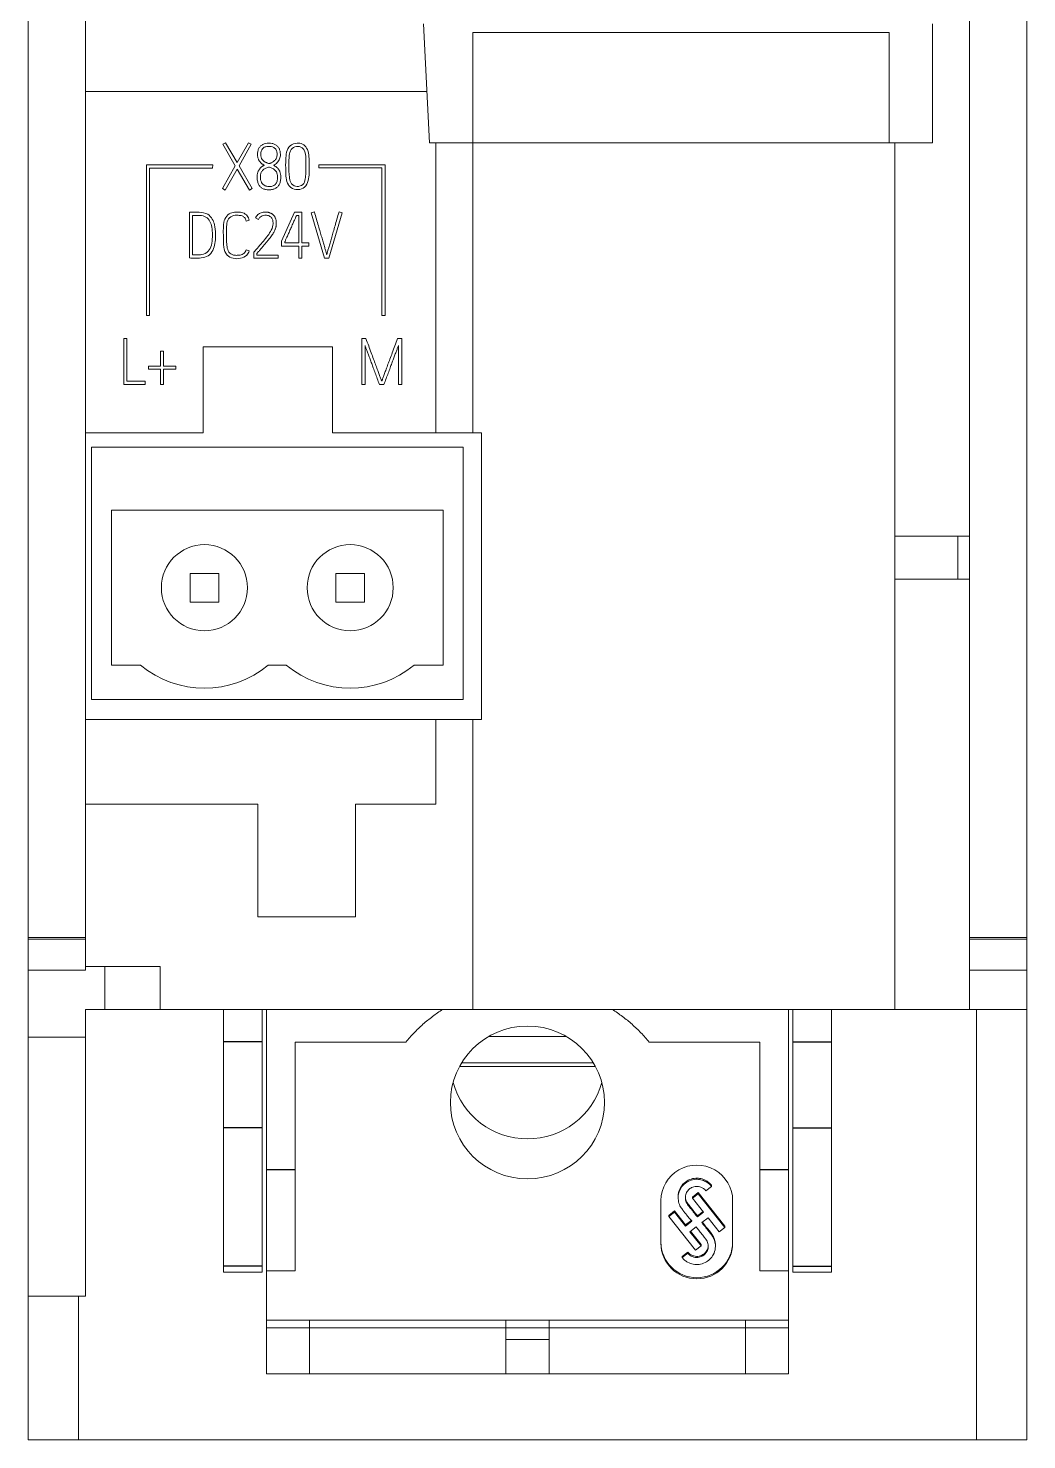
# Model space of a CAD drawing. Header units: millimetres. Extents: x 0 to 594, y 0 to 420.
# Drawn here: x 114.35 to 149.15, y 223.44 to 272.64 of the extents above; entities that cross this region are included whole.
import ezdxf

# ---------------------------------------------------------------- set-up
doc = ezdxf.new("R2010")
doc.units = ezdxf.units.MM
doc.layers.add('1', color=7, linetype='Continuous')

msp = doc.modelspace()

# ---------------------------------------------------------------- linework, layer by layer
at = {"layer": '1', "color": 7, "linetype": 'Continuous', "lineweight": 13}
for p, q in [((114.345, 240.945), (114.345, 355.389)), ((116.345, 240.945), (116.345, 355.389)), ((147.145, 240.945), (147.145, 355.389)), ((149.145, 240.945), (149.145, 355.389)), ((128.333, 268.644), (128.115, 272.792)), ((145.858, 272.792), (145.858, 268.644)), ((129.845, 272.488), (129.845, 268.644)), ((144.345, 272.488), (129.845, 272.488)), ((144.345, 268.644), (144.345, 272.488)), ((116.345, 270.439), (128.239, 270.439)), ((121.225, 268.649), (121.129, 268.593)), ((121.624, 267.956), (121.225, 268.649)), ((122.017, 268.649), (121.624, 267.956)), ((122.117, 268.593), (122.017, 268.649)), ((128.545, 268.644), (128.545, 258.539)), ((129.845, 268.644), (129.845, 258.539)), ((144.345, 268.644), (129.845, 268.644)), ((145.858, 268.644), (144.345, 268.644)), ((145.858, 268.644), (144.345, 268.644)), ((144.545, 254.939), (144.545, 268.644)), ((145.858, 268.644), (145.858, 268.644)), ((121.129, 268.593), (121.562, 267.845)), ((121.691, 267.843), (122.117, 268.593)), ((120.773, 267.881), (118.469, 267.881)), ((118.469, 267.881), (118.469, 262.622)), ((118.577, 267.766), (120.771, 267.766)), ((118.577, 262.622), (118.577, 267.766)), ((120.771, 267.766), (120.773, 267.881)), ((121.562, 267.845), (121.111, 267.053)), ((121.209, 266.998), (121.626, 267.732)), ((121.626, 267.732), (122.052, 266.998)), ((122.15, 267.053), (121.691, 267.843)), ((124.475, 267.883), (124.475, 267.768)), ((126.779, 267.883), (124.475, 267.883)), ((124.475, 267.768), (126.669, 267.768)), ((126.669, 267.768), (126.669, 262.625)), ((126.779, 262.625), (126.779, 267.883)), ((121.111, 267.053), (121.209, 266.998)), ((122.052, 266.998), (122.15, 267.053)), ((119.962, 266.229), (119.962, 264.635)), ((123.621, 266.224), (123.173, 265.212)), ((123.885, 266.224), (123.621, 266.224)), ((123.885, 265.159), (123.885, 266.224)), ((124.318, 266.235), (124.209, 266.204)), ((124.209, 266.204), (124.671, 264.624)), ((124.826, 264.624), (125.286, 266.204)), ((125.286, 266.204), (125.177, 266.235)), ((120.075, 266.116), (120.075, 264.74)), ((122.048, 265.947), (121.939, 265.92)), ((122.265, 266.027), (122.365, 265.976)), ((123.695, 266.113), (123.772, 266.113)), ((123.772, 266.113), (123.772, 265.159)), ((123.173, 265.212), (123.173, 265.048)), ((121.941, 264.915), (122.046, 264.877)), ((122.205, 264.829), (122.205, 264.624)), ((122.316, 264.735), (122.316, 264.789)), ((123.058, 264.735), (122.316, 264.735)), ((123.058, 264.624), (123.058, 264.735)), ((123.173, 265.048), (123.772, 265.048)), ((123.284, 265.159), (123.284, 265.188)), ((123.772, 265.159), (123.284, 265.159)), ((123.772, 265.048), (123.772, 264.624)), ((124.121, 265.159), (123.885, 265.159)), ((123.885, 265.048), (124.121, 265.048)), ((123.885, 264.624), (123.885, 265.048)), ((124.121, 265.048), (124.121, 265.159)), ((122.205, 264.624), (123.058, 264.624)), ((123.772, 264.624), (123.885, 264.624)), ((124.671, 264.624), (124.826, 264.624)), ((118.469, 262.622), (118.577, 262.622)), ((126.669, 262.625), (126.779, 262.625)), ((117.787, 261.822), (117.674, 261.822)), ((117.674, 261.822), (117.674, 260.224)), ((117.787, 260.338), (117.787, 261.822)), ((125.974, 261.824), (125.974, 260.224)), ((126.116, 261.824), (125.974, 261.824)), ((127.361, 261.824), (127.216, 261.824)), ((127.361, 260.224), (127.361, 261.824)), ((119.065, 261.381), (118.954, 261.381)), ((118.954, 261.381), (118.954, 260.866)), ((119.065, 260.866), (119.065, 261.381)), ((124.945, 261.539), (120.445, 261.539)), ((120.445, 261.539), (120.445, 258.539)), ((124.945, 258.539), (124.945, 261.539)), ((126.087, 260.224), (126.087, 261.576)), ((127.248, 261.58), (127.248, 260.224)), ((118.537, 260.866), (118.537, 260.753)), ((118.954, 260.866), (118.537, 260.866)), ((119.487, 260.866), (119.065, 260.866)), ((119.487, 260.753), (119.487, 260.866)), ((118.422, 260.338), (117.787, 260.338)), ((118.422, 260.224), (118.422, 260.338)), ((118.537, 260.753), (118.954, 260.753)), ((118.954, 260.753), (118.954, 260.224)), ((119.065, 260.224), (119.065, 260.753)), ((119.065, 260.753), (119.487, 260.753)), ((117.674, 260.224), (118.422, 260.224)), ((118.954, 260.224), (119.065, 260.224)), ((125.974, 260.224), (126.087, 260.224)), ((126.582, 260.224), (126.744, 260.224)), ((127.248, 260.224), (127.361, 260.224)), ((120.445, 258.539), (116.345, 258.539)), ((128.545, 258.539), (124.945, 258.539)), ((128.545, 258.539), (129.845, 258.539)), ((130.145, 258.539), (129.845, 258.539)), ((130.145, 248.539), (130.145, 258.539)), ((116.545, 258.039), (129.505, 258.039)), ((116.545, 249.239), (116.545, 258.039)), ((129.505, 258.039), (129.505, 249.239)), ((117.245, 255.839), (117.245, 250.439)), ((128.805, 255.839), (117.245, 255.839)), ((128.805, 250.439), (128.805, 255.839)), ((144.545, 254.939), (146.745, 254.939)), ((144.545, 254.939), (144.545, 253.439)), ((146.745, 254.939), (147.145, 254.939)), ((146.745, 254.939), (146.745, 253.439)), ((120.985, 253.639), (119.985, 253.639)), ((119.985, 253.639), (119.985, 252.639)), ((120.985, 252.639), (120.985, 253.639)), ((125.065, 252.639), (125.065, 253.639)), ((125.065, 253.639), (126.065, 253.639)), ((126.065, 253.639), (126.065, 252.639)), ((144.545, 253.439), (146.745, 253.439)), ((144.545, 238.439), (144.545, 253.439)), ((146.745, 253.439), (147.145, 253.439)), ((119.985, 252.639), (120.985, 252.639)), ((126.065, 252.639), (125.065, 252.639)), ((117.245, 250.439), (118.258, 250.439)), ((122.712, 250.439), (123.338, 250.439)), ((127.792, 250.439), (128.805, 250.439)), ((129.505, 249.239), (116.545, 249.239)), ((116.345, 248.539), (128.545, 248.539)), ((129.845, 248.539), (128.545, 248.539)), ((128.545, 248.539), (128.545, 245.589)), ((129.845, 248.539), (129.845, 238.439)), ((129.845, 248.539), (130.145, 248.539)), ((122.345, 245.589), (116.345, 245.589)), ((122.345, 241.662), (122.345, 245.589)), ((125.745, 245.589), (125.745, 241.662)), ((128.545, 245.589), (125.745, 245.589)), ((125.745, 241.662), (122.345, 241.662)), ((114.345, 240.89), (114.345, 240.945)), ((116.345, 240.945), (114.345, 240.945)), ((116.345, 240.89), (114.345, 240.89)), ((114.345, 239.808), (114.345, 240.89)), ((116.345, 240.89), (116.345, 240.945)), ((116.345, 239.808), (116.345, 240.89)), ((147.145, 240.89), (147.145, 240.945)), ((149.145, 240.945), (147.145, 240.945)), ((147.145, 239.808), (147.145, 240.89)), ((149.145, 240.89), (147.145, 240.89)), ((149.145, 240.89), (149.145, 240.945)), ((149.145, 239.808), (149.145, 240.89)), ((116.345, 239.808), (114.345, 239.808)), ((114.345, 237.472), (114.345, 239.808)), ((116.345, 239.939), (117.013, 239.939)), ((117.013, 239.939), (118.945, 239.939)), ((117.013, 239.939), (117.013, 238.439)), ((118.945, 239.939), (118.945, 238.439)), ((149.145, 239.808), (147.145, 239.808)), ((147.145, 238.439), (147.145, 239.808)), ((149.145, 238.439), (149.145, 239.808)), ((116.345, 237.472), (116.345, 238.439)), ((116.345, 238.439), (117.013, 238.439)), ((117.013, 238.439), (118.945, 238.439)), ((129.845, 238.439), (118.945, 238.439)), ((121.145, 237.31), (121.145, 238.439)), ((122.495, 237.31), (122.495, 238.439)), ((122.645, 232.862), (122.645, 238.439)), ((129.845, 238.439), (144.545, 238.439)), ((140.845, 232.862), (140.845, 238.439)), ((140.995, 237.31), (140.995, 238.439)), ((142.345, 237.31), (142.345, 238.439)), ((147.145, 238.439), (144.545, 238.439)), ((149.145, 238.439), (147.145, 238.439)), ((147.389, 223.439), (147.389, 238.439)), ((149.145, 238.439), (149.145, 223.439)), ((116.345, 237.472), (114.345, 237.472)), ((114.345, 237.472), (114.345, 228.439)), ((116.345, 237.472), (116.345, 228.439)), ((121.145, 234.315), (121.145, 237.31)), ((122.495, 234.315), (122.495, 237.31)), ((123.645, 237.299), (123.645, 232.862)), ((127.503, 237.299), (123.645, 237.299)), ((130.392, 237.496), (133.099, 237.496)), ((139.845, 237.299), (135.988, 237.299)), ((139.845, 232.862), (139.845, 237.299)), ((139.845, 229.331), (139.845, 237.299)), ((140.995, 234.315), (140.995, 237.31)), ((142.345, 234.315), (142.345, 237.31)), ((134.117, 236.445), (129.373, 236.445)), ((134.042, 236.575), (129.448, 236.575)), ((122.645, 229.331), (122.645, 232.862)), ((123.645, 229.331), (123.645, 232.862)), ((139.845, 232.862), (139.845, 229.331)), ((140.845, 229.331), (140.845, 232.862)), ((138.157, 232.271), (137.96, 232.119)), ((138.157, 232.311), (138.157, 232.271)), ((136.395, 231.775), (136.395, 230.288)), ((136.996, 231.915), (136.996, 231.876)), ((137.498, 231.9), (137.695, 232.053)), ((137.498, 231.861), (137.695, 232.014)), ((137.498, 231.9), (137.498, 231.861)), ((137.883, 231.373), (137.498, 231.861)), ((137.695, 232.053), (137.695, 232.014)), ((137.695, 232.053), (138.618, 230.881)), ((137.695, 232.014), (138.618, 230.842)), ((138.895, 230.288), (138.895, 231.775)), ((136.672, 231.261), (136.869, 231.413)), ((136.672, 231.221), (136.869, 231.374)), ((136.672, 231.261), (136.672, 231.221)), ((136.869, 231.413), (136.869, 231.374)), ((136.869, 231.413), (137.254, 230.925)), ((136.869, 231.374), (137.254, 230.886)), ((137.667, 231.245), (137.863, 231.397)), ((137.667, 231.205), (137.883, 231.373)), ((137.667, 231.245), (137.667, 231.205)), ((137.596, 230.049), (136.672, 231.221)), ((137.254, 230.925), (137.47, 231.092)), ((137.254, 230.886), (137.47, 231.053)), ((137.254, 230.925), (137.254, 230.886)), ((137.624, 230.858), (137.408, 230.69)), ((138.037, 231.177), (137.821, 231.01)), ((138.421, 230.689), (138.037, 231.177)), ((138.618, 230.842), (138.421, 230.689)), ((138.618, 230.881), (138.618, 230.842)), ((137.408, 230.69), (137.793, 230.202)), ((137.427, 230.705), (137.793, 230.241)), ((137.134, 229.831), (137.331, 229.983)), ((137.134, 229.792), (137.331, 229.944)), ((137.134, 229.831), (137.134, 229.792)), ((137.331, 229.983), (137.331, 229.944)), ((137.793, 230.202), (137.596, 230.049)), ((137.793, 230.241), (137.793, 230.202)), ((138.294, 230.188), (138.294, 230.227)), ((122.645, 227.606), (122.645, 229.331)), ((122.645, 229.331), (123.645, 229.331)), ((122.645, 229.331), (123.645, 229.331)), ((123.645, 229.331), (123.645, 229.331)), ((139.845, 229.331), (140.845, 229.331)), ((139.845, 229.331), (139.845, 229.331)), ((139.845, 229.331), (140.845, 229.331)), ((140.845, 227.606), (140.845, 229.331)), ((121.145, 229.276), (122.495, 229.276)), ((140.995, 229.276), (142.345, 229.276)), ((116.345, 228.439), (114.345, 228.439)), ((114.345, 228.439), (114.345, 223.439)), ((116.101, 228.439), (116.101, 223.439)), ((122.645, 227.606), (140.845, 227.606)), ((122.645, 227.339), (122.645, 227.606)), ((122.645, 225.739), (122.645, 227.339)), ((122.645, 227.339), (124.145, 227.339)), ((124.145, 227.339), (124.145, 227.606)), ((124.145, 225.739), (124.145, 227.339)), ((130.995, 227.339), (124.145, 227.339)), ((130.995, 227.606), (130.995, 227.339)), ((130.995, 227.339), (130.995, 226.935)), ((130.995, 227.339), (132.495, 227.339)), ((132.495, 227.606), (132.495, 227.339)), ((132.495, 227.339), (132.495, 226.935)), ((132.495, 227.339), (139.345, 227.339)), ((139.345, 227.339), (139.345, 227.606)), ((139.345, 227.339), (140.845, 227.339)), ((139.345, 225.739), (139.345, 227.339)), ((140.845, 227.339), (140.845, 227.606)), ((140.845, 225.739), (140.845, 227.339)), ((130.995, 226.935), (132.495, 226.935)), ((130.995, 226.935), (130.995, 225.739)), ((132.495, 226.935), (132.495, 225.739)), ((122.645, 225.739), (124.145, 225.739)), ((130.995, 225.739), (124.145, 225.739)), ((130.995, 225.739), (132.495, 225.739)), ((132.495, 225.739), (139.345, 225.739)), ((139.345, 225.739), (140.845, 225.739)), ((116.101, 223.439), (114.345, 223.439)), ((147.389, 223.439), (116.101, 223.439)), ((149.145, 223.439), (147.389, 223.439))]:
    msp.add_line(p, q, dxfattribs=at)
at = {"layer": '1', "color": 7, "linetype": 'Continuous', "lineweight": 25}
for p, q in [((122.495, 237.31), (121.145, 237.31)), ((140.995, 237.31), (142.345, 237.31)), ((122.645, 232.862), (123.645, 232.862)), ((139.845, 232.862), (140.845, 232.862))]:
    msp.add_line(p, q, dxfattribs=at)
at = {"layer": '1', "color": 7, "linetype": 'Continuous', "lineweight": 13}
for centre in [(120.485, 253.139), (125.565, 253.139)]:
    msp.add_circle(centre, 1.5, dxfattribs=at)
for centre in [(120.485, 253.139), (125.565, 253.139)]:
    msp.add_arc(centre, 3.5, 230.4823, 309.5177, dxfattribs=at)
msp.add_ellipse((131.745, 235.196), major_axis=(-2.686, 0), ratio=0.991445, dxfattribs=at)
for centre, major_axis, start_param, end_param in [((131.745, 236.588), (2.686, 0), 3.406257, 6.01852), ((137.645, 231.775), (1.25, 0), 0, 3.141593), ((137.645, 230.327), (1.25, 0), 3.141593, 6.283185), ((137.645, 230.288), (1.25, 0), 3.141593, 6.283185)]:
    msp.add_ellipse(centre, major_axis=major_axis, ratio=0.991445, start_param=start_param, end_param=end_param, dxfattribs=at)
for points, knots in [([(123.74, 267.013), (123.828, 267.017), (124.001, 267.074), (124.119, 267.33), (124.139, 267.625), (124.137, 267.924), (124.131, 268.222), (124.076, 268.456), (123.911, 268.615), (123.695, 268.655), (123.445, 268.565), (123.336, 268.32), (123.315, 268.021), (123.317, 267.723), (123.323, 267.424), (123.375, 267.213), (123.52, 267.044), (123.653, 267.01), (123.74, 267.013)], [0, 0, 0, 0, 0.0625, 0.125, 0.1875, 0.28125, 0.34375, 0.40625, 0.453125, 0.5, 0.5625, 0.625, 0.6875, 0.78125, 0.84375, 0.90625, 0.9375, 1, 1, 1, 1]), ([(122.574, 267.863), (122.564, 267.868), (122.545, 267.879), (122.517, 267.897), (122.489, 267.916), (122.462, 267.938), (122.436, 267.964), (122.412, 267.992), (122.391, 268.023), (122.372, 268.058), (122.356, 268.097), (122.345, 268.139), (122.338, 268.185), (122.335, 268.258), (122.343, 268.352), (122.378, 268.458), (122.441, 268.539), (122.525, 268.596), (122.624, 268.629), (122.734, 268.639), (122.845, 268.629), (122.946, 268.595), (123.029, 268.537), (123.092, 268.454), (123.127, 268.347), (123.136, 268.244), (123.129, 268.153), (123.107, 268.082), (123.071, 268.016), (123.024, 267.955), (122.965, 267.903), (122.92, 267.874), (122.896, 267.861)], [0, 0, 0, 0, 0.014556, 0.029567, 0.045073, 0.06094, 0.077119, 0.093748, 0.110887, 0.128668, 0.147296, 0.166948, 0.187898, 0.210413, 0.266348, 0.314631, 0.359149, 0.40325, 0.449199, 0.499993, 0.551851, 0.598383, 0.642757, 0.687636, 0.736493, 0.793087, 0.826472, 0.85944, 0.893283, 0.927929, 0.963171, 1, 1, 1, 1]), ([(122.727, 267.925), (122.73, 267.924), (122.739, 267.921), (122.759, 267.925), (122.782, 267.935), (122.819, 267.949), (122.869, 267.975), (122.923, 268.016), (122.981, 268.081), (123.023, 268.171), (123.021, 268.269), (123.005, 268.363), (122.962, 268.453), (122.865, 268.508), (122.77, 268.523), (122.674, 268.523), (122.579, 268.499), (122.5, 268.439), (122.457, 268.35), (122.449, 268.264), (122.451, 268.177), (122.473, 268.102), (122.518, 268.039), (122.567, 267.999), (122.608, 267.974), (122.646, 267.955), (122.682, 267.941), (122.709, 267.931), (122.723, 267.927), (122.727, 267.925)], [0, 0, 0, 0, 0.003906, 0.015625, 0.03125, 0.046875, 0.078125, 0.125, 0.15625, 0.21875, 0.28125, 0.3125, 0.375, 0.4375, 0.484375, 0.53125, 0.59375, 0.640625, 0.6875, 0.75, 0.78125, 0.828125, 0.875, 0.90625, 0.929688, 0.953125, 0.976562, 0.992188, 1, 1, 1, 1]), ([(123.66, 267.132), (123.695, 267.124), (123.802, 267.122), (123.974, 267.21), (124.011, 267.447), (124.027, 267.681), (124.025, 267.936), (124.02, 268.201), (123.961, 268.483), (123.683, 268.546), (123.48, 268.425), (123.432, 268.167), (123.431, 267.926), (123.427, 267.674), (123.444, 267.472), (123.466, 267.244), (123.591, 267.149), (123.66, 267.132)], [0, 0, 0, 0, 0.03125, 0.09375, 0.15625, 0.21875, 0.3125, 0.375, 0.46875, 0.53125, 0.59375, 0.65625, 0.75, 0.8125, 0.875, 0.9375, 1, 1, 1, 1]), ([(122.896, 267.861), (122.906, 267.856), (122.926, 267.845), (122.955, 267.827), (122.985, 267.807), (123.014, 267.784), (123.041, 267.756), (123.066, 267.726), (123.089, 267.691), (123.109, 267.653), (123.125, 267.611), (123.138, 267.564), (123.145, 267.513), (123.148, 267.43), (123.14, 267.324), (123.106, 267.205), (123.044, 267.113), (122.957, 267.051), (122.851, 267.015), (122.734, 267.005), (122.617, 267.015), (122.512, 267.051), (122.425, 267.113), (122.363, 267.205), (122.329, 267.325), (122.322, 267.432), (122.324, 267.515), (122.331, 267.566), (122.343, 267.612), (122.359, 267.653), (122.377, 267.691), (122.399, 267.726), (122.423, 267.757), (122.45, 267.784), (122.479, 267.808), (122.51, 267.829), (122.541, 267.847), (122.563, 267.858), (122.574, 267.863)], [0, 0, 0, 0, 0.013971, 0.028402, 0.043336, 0.058719, 0.0746, 0.091138, 0.108303, 0.126121, 0.144793, 0.164595, 0.185892, 0.208937, 0.268471, 0.31829, 0.36183, 0.40395, 0.448807, 0.499659, 0.550001, 0.594568, 0.636606, 0.68023, 0.730342, 0.790387, 0.813379, 0.834502, 0.85399, 0.872294, 0.889768, 0.906584, 0.922873, 0.938755, 0.95442, 0.969879, 0.985049, 1, 1, 1, 1]), ([(122.751, 267.797), (122.74, 267.798), (122.708, 267.796), (122.66, 267.775), (122.592, 267.748), (122.521, 267.701), (122.463, 267.623), (122.436, 267.52), (122.429, 267.382), (122.479, 267.237), (122.597, 267.139), (122.704, 267.119), (122.808, 267.124), (122.914, 267.147), (123.007, 267.244), (123.027, 267.351), (123.036, 267.464), (123.029, 267.572), (122.964, 267.685), (122.887, 267.743), (122.81, 267.775), (122.771, 267.795), (122.751, 267.797)], [0, 0, 0, 0, 0.015625, 0.046875, 0.078125, 0.125, 0.171875, 0.21875, 0.28125, 0.375, 0.4375, 0.5, 0.53125, 0.59375, 0.65625, 0.71875, 0.75, 0.828125, 0.875, 0.9375, 0.96875, 1, 1, 1, 1]), ([(119.962, 264.635), (120.034, 264.626), (120.194, 264.617), (120.434, 264.635), (120.685, 264.725), (120.813, 264.954), (120.872, 265.206), (120.88, 265.488), (120.858, 265.757), (120.77, 265.999), (120.592, 266.194), (120.328, 266.235), (120.115, 266.23), (120.003, 266.229), (119.962, 266.229)], [0, 0, 0, 0, 0.07397, 0.166238, 0.247893, 0.335854, 0.421836, 0.514522, 0.626221, 0.6974, 0.777663, 0.884424, 0.958039, 1, 1, 1, 1]), ([(122.046, 264.877), (122.026, 264.819), (121.959, 264.699), (121.739, 264.603), (121.491, 264.603), (121.233, 264.722), (121.14, 265.033), (121.147, 265.344), (121.142, 265.652), (121.155, 265.924), (121.281, 266.149), (121.48, 266.226), (121.658, 266.238), (121.834, 266.22), (121.99, 266.115), (122.036, 266.006), (122.048, 265.947)], [0, 0, 0, 0, 0.051841, 0.127762, 0.203442, 0.278107, 0.369743, 0.478077, 0.567935, 0.65239, 0.725908, 0.78901, 0.839497, 0.889895, 0.949281, 1, 1, 1, 1]), ([(122.316, 264.789), (122.34, 264.817), (122.388, 264.873), (122.458, 264.956), (122.528, 265.037), (122.594, 265.116), (122.658, 265.192), (122.717, 265.265), (122.772, 265.335), (122.821, 265.402), (122.865, 265.464), (122.902, 265.523), (122.932, 265.578), (122.951, 265.625), (122.965, 265.664), (122.974, 265.698), (122.981, 265.734), (122.987, 265.771), (122.99, 265.809), (122.992, 265.849), (122.99, 265.89), (122.985, 265.933), (122.976, 265.975), (122.964, 266.016), (122.946, 266.055), (122.927, 266.086), (122.909, 266.108), (122.894, 266.125), (122.878, 266.142), (122.859, 266.158), (122.837, 266.173), (122.812, 266.187), (122.785, 266.2), (122.755, 266.211), (122.722, 266.221), (122.686, 266.228), (122.647, 266.232), (122.571, 266.235), (122.463, 266.221), (122.341, 266.146), (122.285, 266.07), (122.265, 266.027)], [0, 0, 0, 0, 0.048004, 0.095097, 0.141278, 0.185999, 0.228718, 0.269437, 0.307815, 0.343526, 0.376603, 0.406725, 0.433635, 0.457492, 0.472108, 0.48732, 0.503186, 0.519426, 0.535765, 0.552259, 0.57073, 0.589215, 0.607835, 0.62639, 0.644811, 0.663394, 0.672373, 0.68198, 0.692247, 0.70311, 0.714574, 0.726746, 0.739692, 0.753474, 0.768167, 0.783918, 0.800939, 0.819353, 0.881523, 0.938661, 1, 1, 1, 1]), ([(124.749, 264.758), (124.747, 264.764), (124.741, 264.781), (124.732, 264.813), (124.719, 264.856), (124.703, 264.909), (124.686, 264.97), (124.666, 265.038), (124.645, 265.112), (124.622, 265.192), (124.597, 265.276), (124.572, 265.362), (124.546, 265.45), (124.507, 265.581), (124.456, 265.76), (124.388, 265.993), (124.342, 266.153), (124.318, 266.235)], [0, 0, 0, 0, 0.013272, 0.034859, 0.06476, 0.101229, 0.142516, 0.188621, 0.238884, 0.292645, 0.349905, 0.409112, 0.468717, 0.528719, 0.675164, 0.832258, 1, 1, 1, 1]), ([(125.177, 266.235), (125.153, 266.153), (125.106, 265.993), (125.038, 265.761), (124.987, 265.581), (124.95, 265.45), (124.925, 265.362), (124.9, 265.275), (124.876, 265.192), (124.852, 265.112), (124.83, 265.038), (124.81, 264.97), (124.792, 264.909), (124.777, 264.856), (124.765, 264.813), (124.756, 264.781), (124.751, 264.764), (124.749, 264.758)], [0, 0, 0, 0, 0.167989, 0.325145, 0.471471, 0.531274, 0.590769, 0.649955, 0.70726, 0.76111, 0.811506, 0.857719, 0.899023, 0.935417, 0.96522, 0.986746, 1, 1, 1, 1]), ([(120.075, 264.74), (120.131, 264.736), (120.257, 264.738), (120.468, 264.75), (120.682, 264.894), (120.754, 265.16), (120.771, 265.429), (120.756, 265.688), (120.692, 265.91), (120.549, 266.083), (120.374, 266.114), (120.218, 266.116), (120.134, 266.117), (120.075, 266.116)], [0, 0, 0, 0, 0.071864, 0.162589, 0.270013, 0.376756, 0.502437, 0.620044, 0.708787, 0.797417, 0.891545, 0.924697, 1, 1, 1, 1]), ([(121.939, 265.92), (121.93, 265.97), (121.897, 266.039), (121.789, 266.11), (121.637, 266.124), (121.441, 266.123), (121.277, 265.95), (121.254, 265.709), (121.259, 265.473), (121.256, 265.235), (121.264, 265.029), (121.318, 264.826), (121.478, 264.721), (121.619, 264.724), (121.745, 264.725), (121.874, 264.782), (121.924, 264.864), (121.941, 264.915)], [0, 0, 0, 0, 0.051516, 0.088587, 0.140214, 0.223583, 0.301704, 0.384428, 0.492646, 0.572721, 0.654274, 0.72941, 0.801824, 0.850809, 0.888224, 0.945077, 1, 1, 1, 1]), ([(122.365, 265.976), (122.381, 266.009), (122.434, 266.082), (122.573, 266.132), (122.715, 266.117), (122.823, 266.053), (122.881, 265.928), (122.883, 265.751), (122.798, 265.55), (122.654, 265.358), (122.499, 265.169), (122.347, 264.992), (122.248, 264.878), (122.205, 264.829)], [0, 0, 0, 0, 0.051664, 0.139683, 0.205154, 0.265906, 0.321499, 0.406055, 0.528654, 0.644664, 0.770639, 0.9006, 1, 1, 1, 1]), ([(123.284, 265.188), (123.286, 265.191), (123.291, 265.202), (123.301, 265.226), (123.318, 265.262), (123.339, 265.309), (123.363, 265.364), (123.39, 265.425), (123.42, 265.491), (123.451, 265.562), (123.484, 265.635), (123.517, 265.709), (123.548, 265.781), (123.578, 265.849), (123.606, 265.913), (123.632, 265.971), (123.654, 266.021), (123.672, 266.063), (123.685, 266.092), (123.692, 266.108), (123.695, 266.113)], [0, 0, 0, 0, 0.010734, 0.036404, 0.077011, 0.128795, 0.187998, 0.254619, 0.326966, 0.403344, 0.483752, 0.564544, 0.642072, 0.716335, 0.785641, 0.848294, 0.904294, 0.950045, 0.981947, 1, 1, 1, 1]), ([(126.666, 260.338), (126.664, 260.343), (126.658, 260.357), (126.647, 260.385), (126.632, 260.425), (126.613, 260.476), (126.59, 260.535), (126.565, 260.602), (126.538, 260.675), (126.508, 260.755), (126.477, 260.839), (126.445, 260.927), (126.412, 261.017), (126.365, 261.151), (126.296, 261.334), (126.208, 261.573), (126.147, 261.739), (126.116, 261.824)], [0, 0, 0, 0, 0.010517, 0.029578, 0.057191, 0.091739, 0.131602, 0.17678, 0.226508, 0.280023, 0.337325, 0.396884, 0.457174, 0.518195, 0.6666, 0.827202, 1, 1, 1, 1]), ([(127.216, 261.824), (127.185, 261.739), (127.124, 261.573), (127.036, 261.334), (126.966, 261.151), (126.917, 261.017), (126.883, 260.927), (126.851, 260.839), (126.819, 260.755), (126.79, 260.675), (126.762, 260.602), (126.737, 260.535), (126.716, 260.476), (126.697, 260.425), (126.683, 260.385), (126.673, 260.357), (126.668, 260.343), (126.666, 260.338)], [0, 0, 0, 0, 0.172856, 0.333623, 0.482302, 0.543591, 0.604043, 0.663657, 0.720959, 0.774475, 0.824205, 0.869357, 0.90914, 0.943554, 0.970979, 0.989794, 1, 1, 1, 1]), ([(126.087, 261.576), (126.091, 261.563), (126.101, 261.536), (126.117, 261.49), (126.136, 261.438), (126.158, 261.381), (126.181, 261.318), (126.206, 261.251), (126.232, 261.18), (126.259, 261.106), (126.287, 261.031), (126.315, 260.954), (126.343, 260.877), (126.384, 260.766), (126.439, 260.615), (126.509, 260.423), (126.557, 260.291), (126.582, 260.224)], [0, 0, 0, 0, 0.027797, 0.061126, 0.099988, 0.14327, 0.189861, 0.23976, 0.292286, 0.346758, 0.403177, 0.460328, 0.516996, 0.573181, 0.708838, 0.851111, 1, 1, 1, 1]), ([(126.744, 260.224), (126.769, 260.292), (126.818, 260.425), (126.889, 260.619), (126.946, 260.77), (126.987, 260.883), (127.016, 260.96), (127.044, 261.037), (127.073, 261.113), (127.1, 261.187), (127.126, 261.257), (127.151, 261.324), (127.175, 261.387), (127.197, 261.445), (127.217, 261.497), (127.233, 261.541), (127.243, 261.568), (127.248, 261.58)], [0, 0, 0, 0, 0.150097, 0.292972, 0.428623, 0.485357, 0.542309, 0.599481, 0.655764, 0.710053, 0.762346, 0.812025, 0.858473, 0.901688, 0.940344, 0.973115, 1, 1, 1, 1]), ([(128.791, 238.439), (128.67, 238.361), (128.551, 238.279), (128.322, 238.106), (128.21, 238.015), (127.994, 237.824), (127.786, 237.625), (127.594, 237.411), (127.503, 237.299)], [0, 0, 0, 0, 0.25, 0.25, 0.5, 0.5, 0.75, 1, 1, 1, 1]), ([(121.145, 229.489), (121.145, 230.176), (121.145, 231.429), (121.145, 232.877), (121.145, 233.862), (121.145, 234.215), (121.145, 234.315)], [0, 0, 0, 0, 0.247133, 0.501505, 0.755848, 1, 1, 1, 1]), ([(122.495, 229.489), (122.495, 230.176), (122.495, 231.429), (122.495, 232.877), (122.495, 233.862), (122.495, 234.215), (122.495, 234.315)], [0, 0, 0, 0, 0.247133, 0.501505, 0.755848, 1, 1, 1, 1]), ([(140.995, 229.489), (140.995, 230.176), (140.995, 231.429), (140.995, 232.877), (140.995, 233.862), (140.995, 234.215), (140.995, 234.315)], [0, 0, 0, 0, 0.247133, 0.501505, 0.755848, 1, 1, 1, 1]), ([(142.345, 229.489), (142.345, 230.176), (142.345, 231.429), (142.345, 232.877), (142.345, 233.862), (142.345, 234.215), (142.345, 234.315)], [0, 0, 0, 0, 0.247133, 0.501505, 0.755848, 1, 1, 1, 1]), ([(137.47, 231.053), (137.445, 231.085), (137.389, 231.156), (137.287, 231.285), (137.18, 231.419), (137.066, 231.566), (137, 231.739), (136.987, 231.972), (137.069, 232.208), (137.239, 232.394), (137.44, 232.499), (137.646, 232.528), (137.838, 232.499), (138.014, 232.417), (138.112, 232.327), (138.157, 232.271)], [0, 0, 0, 0, 0.047503, 0.105963, 0.193082, 0.248288, 0.32308, 0.406005, 0.518446, 0.605742, 0.694909, 0.777835, 0.843845, 0.919262, 1, 1, 1, 1]), ([(136.996, 231.915), (136.996, 231.938), (137.003, 232.058), (137.069, 232.247), (137.239, 232.433), (137.44, 232.538), (137.646, 232.567), (137.838, 232.538), (138.014, 232.456), (138.112, 232.366), (138.157, 232.311)], [0, 0, 0, 0, 0.04404, 0.224999, 0.365492, 0.508995, 0.642453, 0.748687, 0.870063, 1, 1, 1, 1]), ([(137.96, 232.119), (137.908, 232.18), (137.809, 232.252), (137.624, 232.282), (137.471, 232.242), (137.346, 232.15), (137.264, 232.023), (137.237, 231.871), (137.269, 231.708), (137.376, 231.575), (137.475, 231.449), (137.571, 231.327), (137.632, 231.249), (137.667, 231.205)], [0, 0, 0, 0, 0.122236, 0.209355, 0.303605, 0.379708, 0.465728, 0.550374, 0.636119, 0.73751, 0.832882, 0.906753, 1, 1, 1, 1]), ([(137.246, 231.914), (137.246, 231.913), (137.246, 231.861), (137.269, 231.747), (137.376, 231.614), (137.475, 231.488), (137.571, 231.366), (137.632, 231.288), (137.667, 231.245)], [0, 0, 0, 0, 0.00446, 0.194312, 0.418809, 0.629976, 0.793537, 1, 1, 1, 1]), ([(137.821, 231.01), (137.847, 230.976), (137.917, 230.889), (138.045, 230.721), (138.2, 230.549), (138.29, 230.329), (138.304, 230.111), (138.238, 229.896), (138.108, 229.722), (137.937, 229.6), (137.732, 229.539), (137.519, 229.545), (137.347, 229.608), (137.219, 229.697), (137.16, 229.758), (137.134, 229.792)], [0, 0, 0, 0, 0.050563, 0.130579, 0.247483, 0.318472, 0.405406, 0.499502, 0.57519, 0.656193, 0.741255, 0.819133, 0.900761, 0.95101, 1, 1, 1, 1]), ([(137.331, 229.944), (137.367, 229.9), (137.453, 229.826), (137.632, 229.778), (137.827, 229.817), (137.977, 229.941), (138.048, 230.11), (138.047, 230.282), (137.972, 230.422), (137.867, 230.546), (137.771, 230.672), (137.684, 230.78), (137.638, 230.84), (137.624, 230.858)], [0, 0, 0, 0, 0.089663, 0.195192, 0.294992, 0.414358, 0.505119, 0.597801, 0.694866, 0.766128, 0.872031, 0.962205, 1, 1, 1, 1]), ([(137.84, 231.025), (137.86, 230.999), (137.923, 230.92), (138.045, 230.76), (138.2, 230.588), (138.281, 230.39), (138.294, 230.278), (138.294, 230.227)], [0, 0, 0, 0, 0.10512, 0.323772, 0.643222, 0.837207, 1, 1, 1, 1]), ([(137.331, 229.983), (137.367, 229.94), (137.453, 229.865), (137.632, 229.817), (137.827, 229.856), (137.977, 229.98), (138.036, 230.122), (138.044, 230.202), (138.044, 230.227)], [0, 0, 0, 0, 0.163563, 0.356069, 0.538123, 0.755869, 0.921435, 1, 1, 1, 1])]:
    msp.add_open_spline(points, degree=3, knots=knots, dxfattribs=at)
for points, degree in [([(129.845, 268.644), (128.333, 268.644)], 1), ([(135.988, 237.299), (135.895, 237.411), (135.703, 237.627), (135.392, 237.924), (135.059, 238.196), (134.821, 238.361), (134.699, 238.439)], 3), ([(121.145, 229.276), (121.145, 229.276), (121.145, 229.347), (121.145, 229.489)], 3), ([(122.495, 229.276), (122.495, 229.276), (122.495, 229.347), (122.495, 229.489)], 3), ([(140.995, 229.276), (140.995, 229.276), (140.995, 229.347), (140.995, 229.489)], 3), ([(142.345, 229.276), (142.345, 229.276), (142.345, 229.347), (142.345, 229.489)], 3)]:
    msp.add_open_spline(points, degree=degree, dxfattribs=at)
at = {"layer": '1', "color": 7, "linetype": 'Continuous', "lineweight": 25}
for points, degree in [([(122.495, 234.315), (121.145, 234.315)], 1), ([(140.995, 234.315), (141.445, 234.315), (141.895, 234.315), (142.345, 234.315)], 3), ([(122.495, 229.489), (121.145, 229.489)], 1), ([(140.995, 229.489), (142.345, 229.489)], 1)]:
    msp.add_open_spline(points, degree=degree, dxfattribs=at)

doc.saveas('drawing.dxf')
